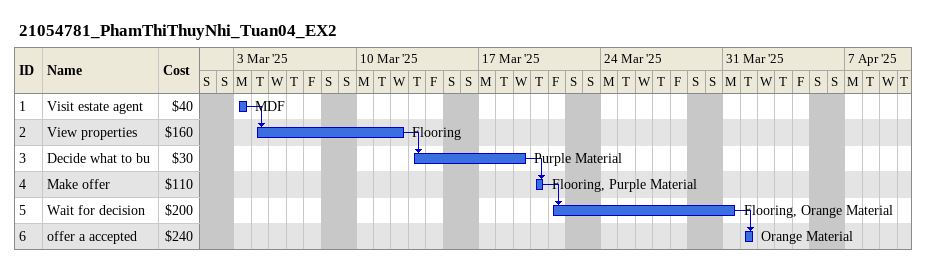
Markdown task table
21054781_PhamThiThuyNhi_Tuan04_EX2

| ID | Task | Start | Finish | Predecessors | Resources | Cost ($) |
|---|---|---|---|---|---|---|
| 1 | Visit estate agent | 2025-03-03 | 2025-03-03 |  | MDF | 40 |
| 2 | View properties | 2025-03-04 | 2025-03-12 | 1 | Flooring | 160 |
| 3 | Decide what to bu | 2025-03-13 | 2025-03-19 | 2 | Purple Material | 30 |
| 4 | Make offer | 2025-03-20 | 2025-03-20 | 3 | Flooring, Purple Material | 110 |
| 5 | Wait for decision | 2025-03-21 | 2025-03-31 | 4 | Flooring, Orange Material | 200 |
| 6 | offer a accepted | 2025-04-01 | 2025-04-01 | 5 | Orange Material | 240 |
